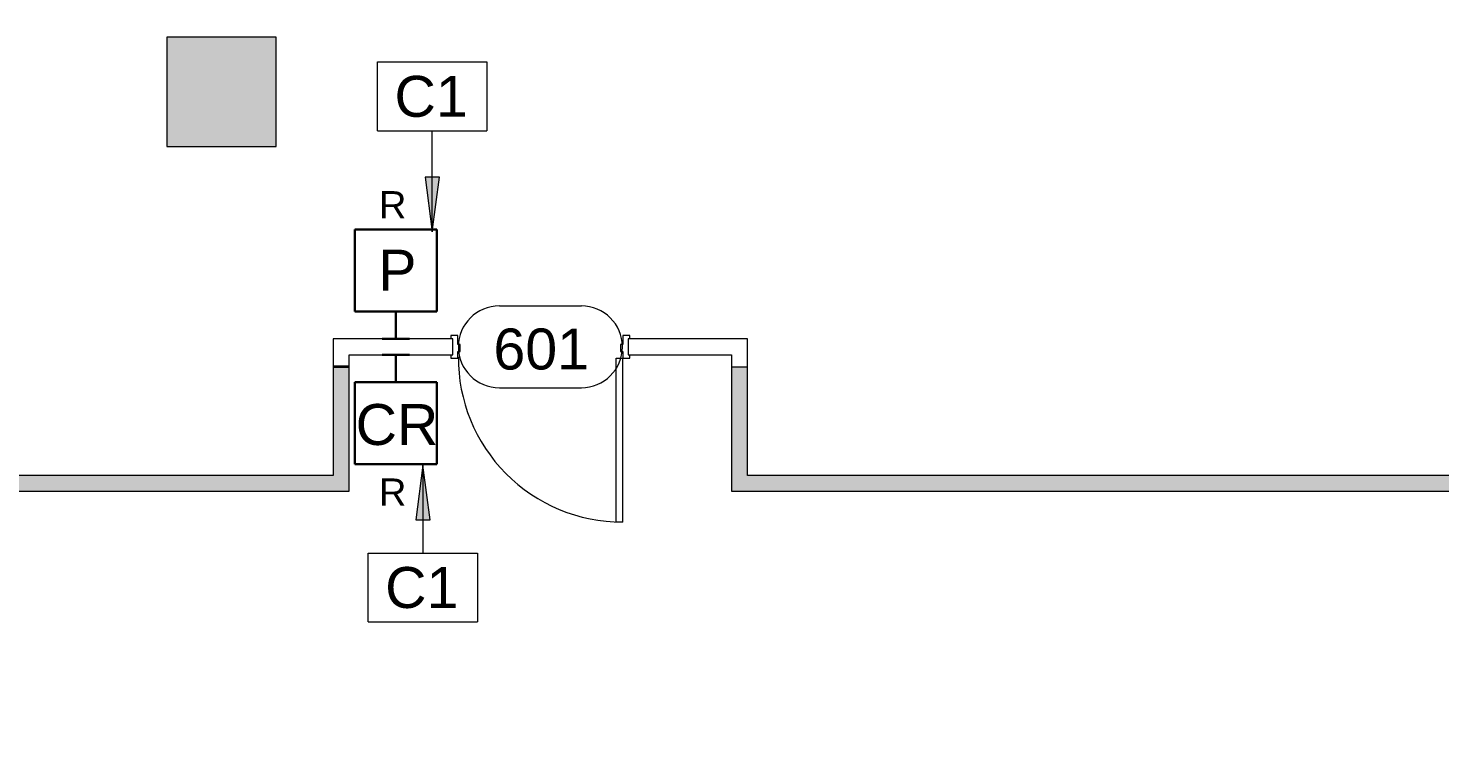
# Model space of a CAD drawing. Header units: inches. Extents: x 0 to 2024, y 708 to 2055.
# Drawn here: x 1038.6 to 1348.5, y 1242.1 to 1399.5 of the extents above; entities that cross this region are included whole.
import ezdxf

# ---------------------------------------------------------------- set-up
doc = ezdxf.new("R2010")
doc.units = ezdxf.units.IN
doc.header["$MEASUREMENT"] = 0
for name, color, linetype, lineweight in [('A-ANNO-KEYN', 231, 'Continuous', 9), ('A-ANNO-NOTE', 131, 'Continuous', 30), ('A-DETL', 90, 'Continuous', 9), ('A-DETL-GENF', 92, 'Continuous', 9), ('A-DOOR', 31, 'Continuous', 13), ('A-DOOR-IDEN', 31, 'Continuous', 9), ('A-WALL', 113, 'Continuous', 13), ('A-WALL-PATT', 111, 'Continuous', 13), ('E-ELEC-FIXT', 91, 'Continuous', 9), ('G-ANNO-TEXT', 4, 'Continuous', 9), ('I-WALL', 2, 'Continuous', 13)]:
    doc.layers.add(name, color=color, linetype=linetype, lineweight=lineweight)
doc.styles.add('Arial', font='arial.ttf', dxfattribs={"height": 9})
doc.styles.add('Swis721 Lt BT', font='swissl.ttf', dxfattribs={"height": 9})
doc.styles.add('Swis721 Lt BT_1', font='swissl.ttf', dxfattribs={"height": 6})

# ---------------------------------------------------------------- blocks, each defined once
blk = doc.blocks.new('Door - Single - Solid Door-7072474-Level XX  CONSTRUCTION')
at = {"layer": 'A-DOOR'}
for p, q in [((-14.01, 38.59), (-12.63, 38.59)), ((-14.01, 2.59), (-14.01, 38.59)), ((-12.63, 38.59), (-12.63, 2.59)), ((-12.63, 2.59), (-14.01, 2.59))]:
    blk.add_line(p, q, dxfattribs=at)
at = {"layer": 'A-DOOR', "lineweight": 9}
for p, q in [((-15.63, 2.59), (-15.63, 1.84)), ((-14.13, 2.59), (-15.63, 2.59)), ((-14.13, 1.09), (-14.13, 2.59)), ((-13.63, 1.09), (-14.13, 1.09)), ((-13.63, -0.41), (-13.63, 1.09)), ((22.12, 1.09), (21.62, 1.09)), ((21.62, 1.09), (21.62, -0.41)), ((23.62, 2.59), (22.12, 2.59)), ((22.12, 2.59), (22.12, 1.09)), ((23.62, 1.84), (23.62, 2.59)), ((-15.63, -1.66), (-15.63, -2.41)), ((-15.63, -2.41), (-14.13, -2.41)), ((-14.13, -2.41), (-14.13, -0.41)), ((-14.13, -0.41), (-13.63, -0.41)), ((21.62, -0.41), (22.12, -0.41)), ((22.12, -0.41), (22.12, -2.41)), ((22.12, -2.41), (23.62, -2.41)), ((23.62, -2.41), (23.62, -1.66))]:
    blk.add_line(p, q, dxfattribs=at)
blk.add_arc((-14.01, 2.59), 36, 359.5, 90, dxfattribs=at)
blk = doc.blocks.new('PS - Junction Box _Wall Base_ - Push to Exit-4868767-Level XX  CONSTRUCTION')
at = {"layer": 'E-ELEC-FIXT'}
for p, q in [((1117.875, 1331.4375), (1120.625, 1331.4375)), ((1117.875, 1331.4375), (1117.875, 1331.25)), ((1120.625, 1331.25), (1120.625, 1331.4375))]:
    blk.add_line(p, q, dxfattribs=at)
blk = doc.blocks.new('Door Tag - Door Tag-41184-Level XX  CONSTRUCTION')
at = {"layer": 'A-DOOR-IDEN'}
for p, q in [((-0.09375, 0.09375), (0.09375, 0.09375)), ((-0.09375, -0.09375), (0.09375, -0.09375))]:
    blk.add_line(p, q, dxfattribs=at)
for centre, start, end in [((-0.09375, 0), 90, 270), ((0.09375, 0), 270, 90)]:
    blk.add_arc(centre, 0.09375, start, end, dxfattribs=at)
blk = doc.blocks.new('Keynote Tag - Keynote Number - Boxed-135510-Level XX  CONSTRUCTION')
at = {"layer": 'A-ANNO-KEYN'}
for p, q in [((-0.125, -0.0792), (-0.125, 0.0781)), ((-0.125, 0.0781), (0.125, 0.0781)), ((0.125, 0.0781), (0.125, -0.0792)), ((-0.125, -0.0792), (0.125, -0.0792))]:
    blk.add_line(p, q, dxfattribs=at)

msp = doc.modelspace()

# ---------------------------------------------------------------- hatches: boundary and pattern name
at = {"layer": 'A-ANNO-KEYN'}
for points in [[(1127.26, 1354.75), (1128.84, 1366.75), (1125.68, 1366.75)], [(1125.21, 1303.49), (1123.63, 1291.49), (1126.79, 1291.49)]]:
    msp.add_hatch(color=256, dxfattribs=at).paths.add_polyline_path(points, flags=0)
at = {"layer": 'A-DETL-GENF'}
h = msp.add_hatch(color=7, dxfattribs=at)
h.paths.add_polyline_path([(14.82, 707.56), (34.12, 707.56), (34.12, 728.5), (12, 728.5), (12, 716.5), (3.5, 716.5), (3.5, 707.56), (12, 707.56)], flags=0)
h.paths.add_polyline_path([(34.12, 814.5), (34.12, 896.5), (12, 896.5), (12, 884.5), (3.5, 884.5), (3.5, 826.5), (12, 826.5), (12, 814.5), (30, 814.5)], flags=0)
h.paths.add_polyline_path([(13.76, 982.5), (34.12, 982.5), (34.12, 1064.5), (12, 1064.5), (12, 1052.5), (3.5, 1052.5), (3.5, 994.5), (12, 994.5), (12, 982.5)], flags=0)
h.paths.add_polyline_path([(517, 1013.5), (517, 1037.5), (493, 1037.5), (493, 1013.5)], flags=0)
h.paths.add_polyline_path([(34.12, 1150.5), (34.12, 1206), (24.37, 1206), (24.37, 1249.75), (5.5, 1249.75), (5.5, 1242), (0, 1242), (0, 1162.5), (12, 1162.5), (12, 1150.5), (24.37, 1150.5)], flags=0)
h.paths.add_polyline_path([(24.37, 1301.25), (24.37, 1355.38), (34.12, 1355.38), (34.12, 1400.5), (12, 1400.5), (12, 1387), (0, 1387), (0, 1309), (5.5, 1309), (5.5, 1301.25)], flags=0)
h.paths.add_polyline_path([(1453, 1371.5), (1455, 1371.5), (1455, 1399.5), (1427, 1399.5), (1427, 1371.5), (1443, 1371.5)], flags=0)
h.paths.add_polyline_path([(1787, 1371.5), (1815, 1371.5), (1815, 1399.5), (1787, 1399.5), (1787, 1398.43)], flags=0)
h.paths.add_polyline_path([(1069, 1373.5), (1093, 1373.5), (1093, 1397.5), (1069, 1397.5)], flags=0)
h.paths.add_polyline_path([(517, 1373.5), (517, 1397.5), (493, 1397.5), (493, 1373.5)], flags=0)
h.paths.add_polyline_path([(838, 1373.5), (853, 1373.5), (853, 1397.5), (829, 1397.5), (829, 1373.5)], flags=0)
h.paths.add_polyline_path([(12, 1486.5), (34.12, 1486.5), (34.12, 1568.5), (12, 1568.5), (12, 1555), (3.5, 1555), (3.5, 1500), (12, 1500)], flags=0)
h.paths.add_polyline_path([(12, 1654.5), (34.12, 1654.5), (34.12, 1736.5), (12, 1736.5), (12, 1723), (3.5, 1723), (3.5, 1668), (12, 1668)], flags=0)
h.paths.add_polyline_path([(1787, 1731.5), (1815, 1731.5), (1815, 1759.5), (1787, 1759.5), (1787, 1733.5)], flags=0)
h.paths.add_polyline_path([(853, 1733.5), (853, 1757.5), (829, 1757.5), (829, 1733.5)], flags=0)
h.paths.add_polyline_path([(493, 1733.5), (517, 1733.5), (517, 1757.5), (493, 1757.5)], flags=0)
h.paths.add_polyline_path([(1453, 1733.5), (1453, 1757.5), (1429, 1757.5), (1429, 1733.5), (1443, 1733.5)], flags=0)
h.paths.add_polyline_path([(1069, 1733.5), (1093, 1733.5), (1093, 1757.5), (1069, 1757.5)], flags=0)
h.paths.add_polyline_path([(12, 1822.5), (34.12, 1822.5), (34.12, 1872.5), (24.37, 1872.5), (24.37, 1923.25), (5.5, 1923.25), (5.5, 1915.5), (0, 1915.5), (0, 1836), (12, 1836)], flags=0)
h.paths.add_polyline_path([(24.37, 1974.75), (24.37, 2031.38), (37.25, 2031.38), (37.25, 2049.5), (29.5, 2049.5), (29.5, 2055), (0, 2055), (0, 1982.5), (5.5, 1982.5), (5.5, 1974.75)], flags=0)
h.paths.add_polyline_path([(517, 2021.5), (517, 2035.5), (543, 2035.5), (543, 2051.5), (480, 2051.5), (480, 2052.5), (447.75, 2052.5), (447.75, 2031.38), (493, 2031.38), (493, 2021.5), (499.38, 2021.5)], flags=0)
h.paths.add_polyline_path([(1063, 2021.5), (1063, 2035.5), (1083, 2035.5), (1083, 2051.5), (1019, 2051.5), (1019, 2035.5), (1039, 2035.5), (1039, 2021.5), (1056.5, 2021.5)], flags=0)
h.paths.add_polyline_path([(1759, 2021.5), (1783, 2021.5), (1783, 2035.5), (1803, 2035.5), (1803, 2051.5), (1739, 2051.5), (1739, 2035.5), (1759, 2035.5)], flags=0)
h.paths.add_polyline_path([(703, 2021.5), (703, 2035.5), (723, 2035.5), (723, 2051.5), (659, 2051.5), (659, 2035.5), (679, 2035.5), (679, 2021.5), (685.5, 2021.5)], flags=0)
h.paths.add_polyline_path([(1399, 2021.5), (1423, 2021.5), (1423, 2035.5), (1443, 2035.5), (1443, 2051.5), (1379, 2051.5), (1379, 2035.5), (1399, 2035.5)], flags=0)
h.paths.add_polyline_path([(135.25, 2031.38), (135.25, 2052.5), (126.25, 2052.5), (126.25, 2055), (96.5, 2055), (96.5, 2049.5), (88.75, 2049.5), (88.75, 2031.38), (96.5, 2031.38)], flags=0)
h.paths.add_polyline_path([(360.75, 2031.38), (407.75, 2031.38), (407.75, 2052.5), (360.75, 2052.5), (360.75, 2051.5)], flags=0)
h.paths.add_polyline_path([(269.38, 2031.38), (318.25, 2031.38), (318.25, 2052.5), (269.38, 2052.5)], flags=0)
h.paths.add_polyline_path([(226.75, 2031.38), (226.75, 2052.5), (177.75, 2052.5), (177.75, 2031.38)], flags=0)
h.paths.add_polyline_path([(839, 2035.5), (903, 2035.5), (903, 2051.5), (839, 2051.5)], flags=0)
h.paths.add_polyline_path([(1504, 2035.5), (1504, 2047.5), (1498, 2047.5), (1498, 2035.5)], flags=0)
h.paths.add_polyline_path([(1199, 2035.5), (1263, 2035.5), (1263, 2051.5), (1199, 2051.5), (1199, 2047.5)], flags=0)
h.paths.add_polyline_path([(1318, 2035.5), (1324, 2035.5), (1324, 2047.5), (1318, 2047.5)], flags=0)
h.paths.add_polyline_path([(958, 2035.5), (964, 2035.5), (964, 2047.5), (958, 2047.5)], flags=0)
h.paths.add_polyline_path([(1138, 2035.5), (1144, 2035.5), (1144, 2047.5), (1138, 2047.5)], flags=0)
h.paths.add_polyline_path([(784, 2035.5), (784, 2047.5), (778, 2047.5), (778, 2035.5)], flags=0)
h.paths.add_polyline_path([(598, 2035.5), (604, 2035.5), (604, 2047.5), (598, 2047.5)], flags=0)
h.paths.add_polyline_path([(1864, 2035.5), (1864, 2047.5), (1858, 2047.5), (1858, 2035.5)], flags=0)
h.paths.add_polyline_path([(1919, 2035.5), (1983, 2035.5), (1983, 2051.5), (1919, 2051.5), (1919, 2047.5)], flags=0)
h.paths.add_polyline_path([(1678, 2035.5), (1684, 2035.5), (1684, 2047.5), (1678, 2047.5)], flags=0)
h.paths.add_polyline_path([(1623, 2035.5), (1623, 2051.5), (1559, 2051.5), (1559, 2035.5)], flags=0)
at = {"layer": 'A-WALL-PATT', "lineweight": 9}
for points in [[(1109, 1301.25), (1109, 1325.25), (1105.5, 1325.25), (1105.5, 1301.25)], [(1193, 1297.75), (1196.5, 1297.75), (1196.5, 1325), (1193, 1325), (1193, 1301.25)], [(1042, 1297.75), (1109, 1297.75), (1109, 1301.25), (808.5, 1301.25), (808.5, 1297.75), (1036, 1297.75)], [(1880.36, 1297.75), (1880.36, 1301.25), (1196.5, 1301.25), (1196.5, 1297.75), (1765.42, 1297.75)]]:
    msp.add_hatch(color=7, dxfattribs=at).paths.add_polyline_path(points, flags=0)

# ---------------------------------------------------------------- linework, layer by layer
at = {"layer": 'A-ANNO-KEYN'}
for p, q in [((1127.26, 1354.75), (1127.26, 1376.97)), ((1128.84, 1366.75), (1125.68, 1366.75)), ((1125.68, 1366.75), (1127.26, 1354.75)), ((1127.26, 1354.75), (1128.84, 1366.75)), ((1125.21, 1303.49), (1123.63, 1291.49)), ((1126.79, 1291.49), (1125.21, 1303.49)), ((1125.21, 1303.49), (1125.21, 1284.17)), ((1123.63, 1291.49), (1126.79, 1291.49))]:
    msp.add_line(p, q, dxfattribs=at)
at = {"layer": 'A-ANNO-NOTE'}
for p, q in [((1128.25, 1355.25), (1110.25, 1355.25)), ((1110.25, 1355.25), (1110.25, 1337.25)), ((1128.25, 1337.25), (1128.25, 1355.25)), ((1110.25, 1337.25), (1128.25, 1337.25)), ((1119.25, 1331.25), (1119.25, 1337.25)), ((1122.25, 1331.25), (1116.25, 1331.25)), ((1116.25, 1327.75), (1122.25, 1327.75)), ((1119.25, 1327.75), (1119.25, 1321.75)), ((1128.25, 1321.75), (1110.25, 1321.75)), ((1110.25, 1321.75), (1110.25, 1303.75)), ((1128.25, 1303.75), (1128.25, 1321.75)), ((1110.25, 1303.75), (1128.25, 1303.75))]:
    msp.add_line(p, q, dxfattribs=at)
at = {"layer": 'A-DETL'}
for p, q in [((1069, 1397.5), (1069, 1373.5)), ((1093, 1397.5), (1069, 1397.5)), ((1093, 1373.5), (1093, 1397.5)), ((1069, 1373.5), (1093, 1373.5))]:
    msp.add_line(p, q, dxfattribs=at)
at = {"layer": 'A-WALL', "color": 55}
msp.add_line((1196.5, 1325), (1193, 1325), dxfattribs=at)
at = {"layer": 'I-WALL'}
for p, q in [((1131.75, 1331.25), (1105.5, 1331.25)), ((1105.5, 1331.25), (1105.5, 1325.25)), ((1131.75, 1327.75), (1131.75, 1331.25)), ((1196.5, 1331.25), (1170.25, 1331.25)), ((1170.25, 1331.25), (1170.25, 1327.75)), ((1196.5, 1325), (1196.5, 1331.25)), ((1109, 1327.75), (1131.75, 1327.75)), ((1109, 1325.25), (1109, 1327.75)), ((1170.25, 1327.75), (1193, 1327.75)), ((1193, 1327.75), (1193, 1325)), ((1105.5, 1325), (1109, 1325))]:
    msp.add_line(p, q, dxfattribs=at)
at = {"layer": 'I-WALL', "color": 8, "lineweight": 20}
for p, q in [((1109, 1325.25), (1105.5, 1325.25)), ((1105.5, 1325.25), (1105.5, 1301.25)), ((1109, 1297.75), (1109, 1325.25)), ((1193, 1325), (1193, 1297.75)), ((1196.5, 1301.25), (1196.5, 1325)), ((1105.5, 1301.25), (808.5, 1301.25)), ((1439.5, 1301.25), (1196.5, 1301.25)), ((808.5, 1297.75), (1109, 1297.75)), ((1193, 1297.75), (1880.36, 1297.75))]:
    msp.add_line(p, q, dxfattribs=at)

# ---------------------------------------------------------------- block references
at = {"layer": 'A-ANNO-KEYN', "xscale": 95.99999999999994, "yscale": 95.99999999999994, "zscale": 95.99999999999994}
for p in [(1127.26, 1384.58), (1125.21, 1276.67)]:
    msp.add_blockref('Keynote Tag - Keynote Number - Boxed-135510-Level XX  CONSTRUCTION', p, dxfattribs=at)
at = {"layer": 'A-DOOR', "rotation": 180}
msp.add_blockref('Door - Single - Solid Door-7072474-Level XX  CONSTRUCTION', (1154.99, 1329.59), dxfattribs=at)
at = {"layer": 'A-DOOR-IDEN', "xscale": 95.99999999999994, "yscale": 95.99999999999994, "zscale": 95.99999999999994}
msp.add_blockref('Door Tag - Door Tag-41184-Level XX  CONSTRUCTION', (1151, 1329.5), dxfattribs=at)
at = {"layer": 'E-ELEC-FIXT'}
msp.add_blockref('PS - Junction Box _Wall Base_ - Push to Exit-4868767-Level XX  CONSTRUCTION', (0, 0), dxfattribs=at)

# ---------------------------------------------------------------- texts
at = {"layer": 'A-ANNO-KEYN', "char_height": 9, "width": 19.695, "attachment_point": 1, "style": 'Arial'}
for insert in [(1118.97, 1389.03), (1116.92, 1281.12)]:
    msp.add_mtext('C1', dxfattribs=dict(at, insert=insert))
at = {"layer": 'A-ANNO-NOTE', "lineweight": 9, "char_height": 9, "attachment_point": 1, "style": 'Swis721 Lt BT'}
for s, insert, width in [('P', (1115.42, 1350.84), 9.393), ('CR', (1110.44, 1316.93), 20.604)]:
    msp.add_mtext(s, dxfattribs=dict(at, insert=insert, width=width))
at = {"layer": 'A-DOOR-IDEN', "insert": (1140.7, 1333.52), "char_height": 9, "width": 24.543, "attachment_point": 1, "style": 'Swis721 Lt BT'}
msp.add_mtext('601', dxfattribs=at)
at = {"layer": 'G-ANNO-TEXT', "color": 7, "char_height": 6, "width": 6.969, "attachment_point": 1, "style": 'Swis721 Lt BT_1'}
for insert in [(1115.54, 1363.7), (1115.54, 1300.57)]:
    msp.add_mtext('R', dxfattribs=dict(at, insert=insert))

doc.saveas('drawing.dxf')
